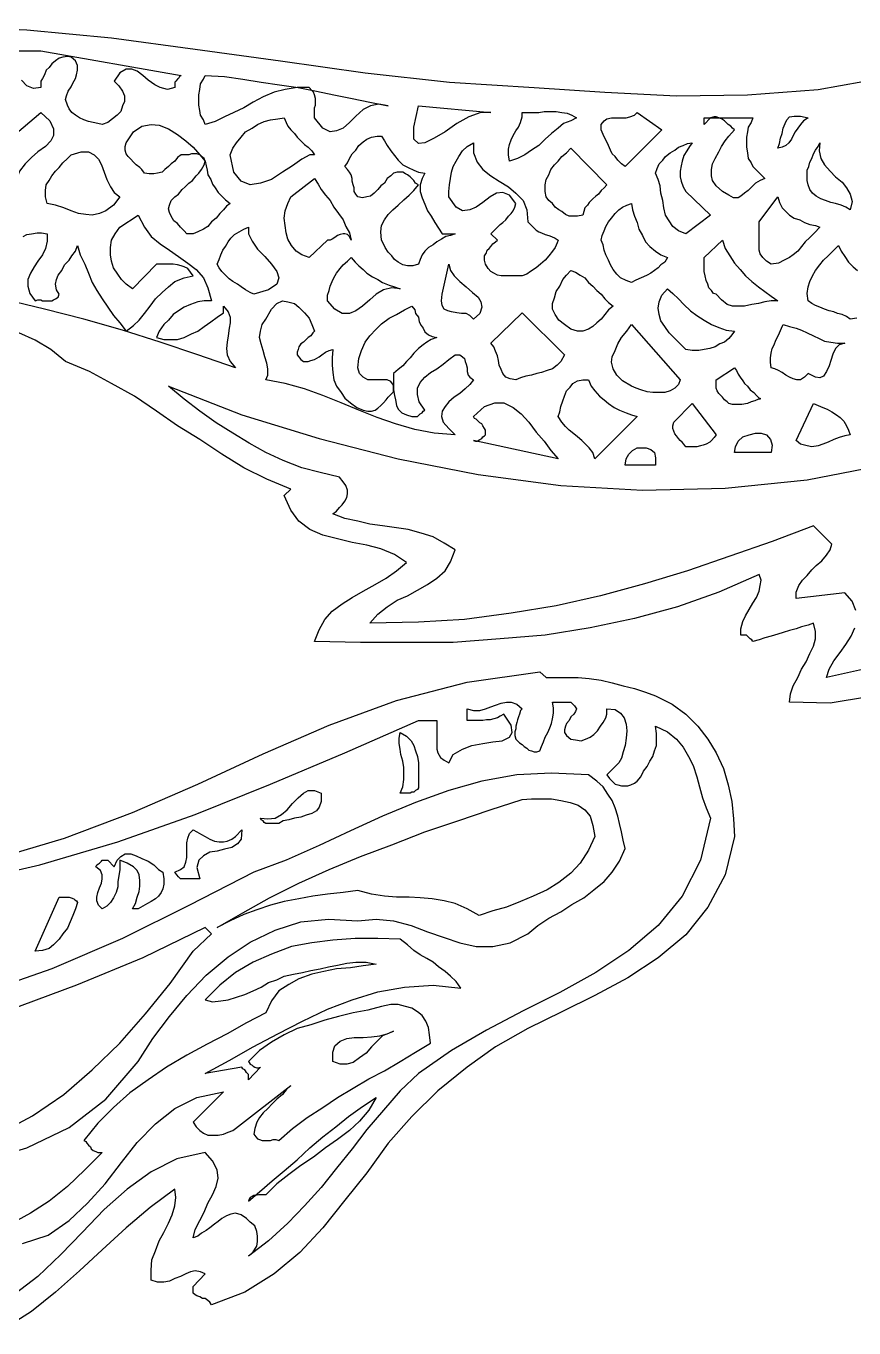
# Model space of a CAD drawing. Extents: x 0.04 to 7.22, y 0.03 to 7.73.
# Drawn here: x 2.705 to 3.606, y 0.133 to 1.55 of the extents above; entities that cross this region are included whole.
import ezdxf

# ---------------------------------------------------------------- set-up
doc = ezdxf.new("R2010")
doc.units = 0
doc.layers.add('1', color=7, linetype='Continuous')

msp = doc.modelspace()

# ---------------------------------------------------------------- linework, layer by layer
for points in [[(2.613, 1.55), (2.706, 1.546), (2.798, 1.537), (2.889, 1.525), (2.982, 1.512), (3.074, 1.499), (3.166, 1.489), (3.258, 1.483), (3.335, 1.478), (3.413, 1.474), (3.49, 1.475), (3.567, 1.481), (3.64, 1.494)], [(3.622, 0.82), (3.58, 0.813), (3.536, 0.814), (3.537, 0.823), (3.54, 0.832), (3.545, 0.841), (3.549, 0.85), (3.554, 0.858), (3.558, 0.867), (3.562, 0.875), (3.564, 0.883), (3.564, 0.891), (3.562, 0.9), (3.556, 0.898), (3.549, 0.896), (3.543, 0.894), (3.536, 0.892), (3.529, 0.89), (3.523, 0.888), (3.516, 0.886), (3.509, 0.884), (3.503, 0.882), (3.496, 0.88), (3.495, 0.882), (3.493, 0.883), (3.492, 0.884), (3.49, 0.886), (3.489, 0.887), (3.487, 0.887), (3.485, 0.887), (3.483, 0.887), (3.483, 0.894), (3.485, 0.902), (3.488, 0.908), (3.492, 0.915), (3.496, 0.922), (3.5, 0.928), (3.503, 0.935), (3.504, 0.941), (3.505, 0.947), (3.503, 0.953), (3.459, 0.934), (3.414, 0.918), (3.367, 0.905), (3.319, 0.895), (3.27, 0.887), (3.221, 0.883), (3.17, 0.879), (3.12, 0.879), (3.069, 0.879), (3.019, 0.88), (3.024, 0.893), (3.03, 0.904), (3.038, 0.913), (3.049, 0.921), (3.06, 0.928), (3.072, 0.935), (3.085, 0.942), (3.097, 0.949), (3.108, 0.957), (3.119, 0.966), (3.106, 0.975), (3.091, 0.981), (3.076, 0.985), (3.06, 0.988), (3.044, 0.992), (3.028, 0.996), (3.014, 1.002), (3.002, 1.011), (2.993, 1.023), (2.986, 1.039), (2.993, 1.046), (2.967, 1.057), (2.942, 1.069), (2.918, 1.084), (2.894, 1.1), (2.87, 1.115), (2.847, 1.131), (2.823, 1.147), (2.798, 1.161), (2.774, 1.174), (2.748, 1.185), (2.732, 1.198), (2.715, 1.208), (2.697, 1.216)], [(2.672, 0.644), (2.747, 0.666), (2.821, 0.694), (2.892, 0.725), (2.963, 0.758), (3.035, 0.789), (3.108, 0.816), (3.185, 0.836), (3.264, 0.847), (3.271, 0.841), (3.282, 0.841), (3.294, 0.841), (3.306, 0.841), (3.318, 0.84), (3.331, 0.838), (3.343, 0.835), (3.355, 0.832), (3.367, 0.829), (3.379, 0.825), (3.39, 0.821), (3.408, 0.812), (3.423, 0.801), (3.436, 0.788), (3.447, 0.774), (3.456, 0.759), (3.464, 0.742), (3.469, 0.724), (3.473, 0.706), (3.475, 0.687), (3.476, 0.668), (3.466, 0.626), (3.447, 0.591), (3.423, 0.561), (3.393, 0.536), (3.36, 0.514), (3.324, 0.495), (3.288, 0.477), (3.251, 0.459), (3.216, 0.439), (3.185, 0.417), (3.153, 0.391), (3.125, 0.363), (3.099, 0.334), (3.076, 0.302), (3.052, 0.272), (3.028, 0.242), (3.003, 0.215), (2.975, 0.192), (2.943, 0.172), (2.907, 0.158), (2.905, 0.161), (2.903, 0.163), (2.9, 0.165), (2.897, 0.165), (2.894, 0.167), (2.891, 0.168), (2.889, 0.169), (2.887, 0.171), (2.887, 0.174), (2.887, 0.178), (2.9, 0.192), (2.895, 0.194), (2.889, 0.195), (2.884, 0.194), (2.879, 0.192), (2.873, 0.189), (2.867, 0.187), (2.861, 0.184), (2.855, 0.183), (2.848, 0.183), (2.841, 0.185), (2.841, 0.196), (2.842, 0.207), (2.846, 0.217), (2.85, 0.228), (2.855, 0.237), (2.86, 0.247), (2.864, 0.256), (2.867, 0.266), (2.868, 0.275), (2.867, 0.284), (2.84, 0.264), (2.814, 0.242), (2.788, 0.218), (2.763, 0.195), (2.737, 0.172), (2.711, 0.151), (2.683, 0.133)], [(3.132, 0.721), (3.131, 0.719), (3.129, 0.718), (3.127, 0.716), (3.125, 0.716), (3.123, 0.715), (3.12, 0.715), (3.118, 0.715), (3.115, 0.715), (3.112, 0.715), (3.115, 0.722), (3.116, 0.73), (3.116, 0.737), (3.116, 0.743), (3.115, 0.75), (3.113, 0.757), (3.112, 0.763), (3.111, 0.769), (3.111, 0.775), (3.112, 0.781), (3.119, 0.777), (3.124, 0.772), (3.127, 0.767), (3.129, 0.761), (3.131, 0.755), (3.132, 0.748), (3.132, 0.742), (3.132, 0.735), (3.132, 0.728), (3.132, 0.721)], [(3.026, 0.715), (3.026, 0.706), (3.024, 0.7), (3.021, 0.696), (3.016, 0.693), (3.01, 0.691), (3.004, 0.689), (2.997, 0.688), (2.991, 0.686), (2.985, 0.685), (2.98, 0.682), (2.977, 0.682), (2.974, 0.682), (2.971, 0.682), (2.968, 0.682), (2.966, 0.682), (2.964, 0.683), (2.963, 0.685), (2.961, 0.686), (2.96, 0.688), (2.968, 0.687), (2.976, 0.688), (2.983, 0.692), (2.989, 0.697), (2.995, 0.704), (3.001, 0.71), (3.007, 0.715), (3.012, 0.718), (3.019, 0.718), (3.026, 0.715)], [(2.933, 0.668), (2.94, 0.675), (2.939, 0.665), (2.935, 0.66), (2.929, 0.656), (2.921, 0.654), (2.913, 0.652), (2.905, 0.651), (2.898, 0.647), (2.893, 0.642), (2.891, 0.634), (2.894, 0.622), (2.891, 0.622), (2.888, 0.622), (2.885, 0.622), (2.882, 0.622), (2.879, 0.622), (2.876, 0.622), (2.873, 0.622), (2.871, 0.624), (2.869, 0.626), (2.867, 0.629), (2.873, 0.632), (2.877, 0.635), (2.879, 0.64), (2.88, 0.645), (2.88, 0.651), (2.88, 0.656), (2.88, 0.661), (2.881, 0.666), (2.883, 0.671), (2.887, 0.675), (2.891, 0.673), (2.896, 0.67), (2.9, 0.668), (2.905, 0.665), (2.91, 0.663), (2.915, 0.662), (2.92, 0.662), (2.924, 0.663), (2.929, 0.665), (2.933, 0.668)], [(2.854, 0.629), (2.855, 0.622), (2.855, 0.616), (2.854, 0.611), (2.852, 0.607), (2.849, 0.603), (2.846, 0.6), (2.841, 0.597), (2.837, 0.595), (2.832, 0.592), (2.827, 0.589), (2.821, 0.589), (2.824, 0.595), (2.826, 0.602), (2.828, 0.608), (2.829, 0.614), (2.829, 0.62), (2.828, 0.626), (2.826, 0.631), (2.822, 0.635), (2.815, 0.639), (2.807, 0.642), (2.807, 0.637), (2.807, 0.632), (2.806, 0.625), (2.805, 0.619), (2.805, 0.613), (2.803, 0.607), (2.8, 0.601), (2.797, 0.596), (2.793, 0.592), (2.788, 0.589), (2.784, 0.593), (2.782, 0.598), (2.782, 0.602), (2.783, 0.607), (2.785, 0.612), (2.787, 0.617), (2.788, 0.622), (2.788, 0.626), (2.786, 0.631), (2.781, 0.635), (2.782, 0.637), (2.784, 0.638), (2.785, 0.639), (2.787, 0.641), (2.788, 0.642), (2.79, 0.642), (2.792, 0.642), (2.794, 0.642), (2.801, 0.635), (2.804, 0.642), (2.808, 0.646), (2.813, 0.649), (2.819, 0.649), (2.825, 0.647), (2.831, 0.644), (2.838, 0.641), (2.844, 0.637), (2.849, 0.632), (2.854, 0.629)], [(2.761, 0.596), (2.759, 0.589), (2.756, 0.582), (2.753, 0.575), (2.75, 0.568), (2.745, 0.562), (2.741, 0.556), (2.735, 0.55), (2.73, 0.546), (2.723, 0.544), (2.715, 0.543), (2.741, 0.602), (2.744, 0.602), (2.747, 0.602), (2.75, 0.602), (2.752, 0.602), (2.754, 0.601), (2.757, 0.6), (2.758, 0.599), (2.76, 0.598), (2.761, 0.596)], [(2.677, 0.345), (2.712, 0.364), (2.746, 0.387), (2.777, 0.414), (2.807, 0.443), (2.835, 0.475), (2.862, 0.508), (2.887, 0.543), (2.907, 0.562), (2.9, 0.569), (2.832, 0.536), (2.76, 0.506), (2.685, 0.478)], [(3.086, 0.384), (3.078, 0.37), (3.068, 0.358), (3.057, 0.348), (3.044, 0.338), (3.031, 0.329), (3.018, 0.319), (3.004, 0.31), (2.991, 0.3), (2.978, 0.29), (2.966, 0.278), (2.963, 0.278), (2.961, 0.278), (2.958, 0.278), (2.955, 0.277), (2.953, 0.277), (2.951, 0.276), (2.949, 0.275), (2.948, 0.273), (2.947, 0.271), (2.959, 0.281), (2.973, 0.293), (2.986, 0.304), (3, 0.316), (3.014, 0.329), (3.028, 0.341), (3.042, 0.352), (3.056, 0.363), (3.071, 0.374), (3.086, 0.384)]]:
    msp.add_lwpolyline(points)
at = {"layer": '1'}
for points in [[(2.697, 1.523), (2.721, 1.523)], [(2.721, 1.523), (2.874, 1.496), (2.872, 1.495), (2.871, 1.493), (2.87, 1.492), (2.868, 1.49), (2.867, 1.489), (2.867, 1.487), (2.867, 1.485), (2.867, 1.483), (2.859, 1.481), (2.851, 1.483), (2.845, 1.486), (2.838, 1.491), (2.832, 1.496), (2.826, 1.501), (2.82, 1.503), (2.814, 1.503), (2.807, 1.499), (2.801, 1.49), (2.806, 1.485), (2.81, 1.479), (2.812, 1.474), (2.812, 1.468), (2.81, 1.463), (2.808, 1.457), (2.804, 1.453), (2.799, 1.449), (2.794, 1.445), (2.788, 1.443), (2.783, 1.444), (2.778, 1.445), (2.773, 1.446), (2.768, 1.448), (2.763, 1.45), (2.759, 1.453), (2.755, 1.456), (2.752, 1.46), (2.75, 1.464), (2.748, 1.47), (2.749, 1.474), (2.751, 1.479), (2.754, 1.484), (2.756, 1.488), (2.759, 1.493), (2.76, 1.497), (2.761, 1.502), (2.761, 1.507), (2.759, 1.512), (2.754, 1.516), (2.75, 1.517), (2.745, 1.516), (2.741, 1.515), (2.737, 1.512), (2.733, 1.509), (2.73, 1.505), (2.727, 1.502), (2.725, 1.497), (2.723, 1.493), (2.721, 1.49), (2.721, 1.483), (2.713, 1.482), (2.706, 1.485), (2.7, 1.491)], [(3.099, 1.463), (3.089, 1.465), (3.08, 1.463), (3.072, 1.459), (3.064, 1.452), (3.057, 1.445), (3.05, 1.439), (3.043, 1.436), (3.036, 1.435), (3.028, 1.439), (3.019, 1.45), (3.019, 1.453), (3.019, 1.457), (3.019, 1.461), (3.02, 1.464), (3.02, 1.468), (3.02, 1.471), (3.019, 1.475), (3.018, 1.478), (3.016, 1.48), (3.013, 1.483), (3, 1.483), (2.987, 1.481), (2.975, 1.478), (2.963, 1.473), (2.952, 1.467), (2.942, 1.461), (2.931, 1.456), (2.921, 1.451), (2.911, 1.446), (2.9, 1.443), (2.898, 1.448), (2.895, 1.453), (2.894, 1.458), (2.893, 1.464), (2.893, 1.47), (2.893, 1.475), (2.894, 1.481), (2.895, 1.487), (2.898, 1.492), (2.9, 1.496), (2.921, 1.495), (2.941, 1.492), (2.961, 1.489), (2.981, 1.486), (3.001, 1.483), (3.021, 1.479), (3.04, 1.475), (3.06, 1.471), (3.079, 1.467), (3.099, 1.463)], [(3.211, 1.456), (3.2, 1.456), (3.187, 1.451), (3.174, 1.444), (3.161, 1.435), (3.149, 1.428), (3.139, 1.423), (3.132, 1.422), (3.127, 1.427), (3.127, 1.44), (3.132, 1.463), (3.211, 1.456)], [(2.695, 1.384), (2.69, 1.384), (2.687, 1.386), (2.683, 1.389), (2.681, 1.392), (2.679, 1.395), (2.677, 1.399), (2.676, 1.403), (2.675, 1.408), (2.675, 1.413), (2.675, 1.417), (2.721, 1.456), (2.731, 1.447), (2.735, 1.438), (2.735, 1.431), (2.732, 1.425), (2.726, 1.419), (2.718, 1.413), (2.711, 1.407), (2.704, 1.4), (2.698, 1.392), (2.695, 1.384)], [(3.019, 1.41), (3.014, 1.41), (3.005, 1.405), (2.995, 1.398), (2.984, 1.391), (2.972, 1.383), (2.96, 1.379), (2.949, 1.377), (2.939, 1.381), (2.931, 1.391), (2.927, 1.41), (2.93, 1.417), (2.934, 1.423), (2.939, 1.429), (2.944, 1.435), (2.951, 1.439), (2.957, 1.443), (2.964, 1.446), (2.971, 1.448), (2.979, 1.449), (2.986, 1.45), (2.988, 1.445), (2.99, 1.441), (2.993, 1.437), (2.997, 1.433), (3, 1.429), (3.004, 1.425), (3.008, 1.421), (3.012, 1.418), (3.016, 1.414), (3.019, 1.41)], [(3.304, 1.45), (3.298, 1.447), (3.29, 1.444), (3.284, 1.439), (3.277, 1.433), (3.27, 1.427), (3.263, 1.42), (3.255, 1.415), (3.248, 1.41), (3.24, 1.406), (3.231, 1.403), (3.23, 1.41), (3.23, 1.416), (3.231, 1.421), (3.233, 1.426), (3.235, 1.431), (3.238, 1.436), (3.241, 1.44), (3.243, 1.445), (3.245, 1.451), (3.245, 1.456), (3.251, 1.456), (3.257, 1.456), (3.263, 1.456), (3.269, 1.457), (3.276, 1.457), (3.282, 1.457), (3.288, 1.456), (3.294, 1.455), (3.299, 1.453), (3.304, 1.45)], [(3.357, 1.397), (3.353, 1.4), (3.349, 1.404), (3.346, 1.408), (3.343, 1.411), (3.341, 1.415), (3.339, 1.42), (3.337, 1.424), (3.335, 1.428), (3.333, 1.432), (3.331, 1.437), (3.331, 1.443), (3.334, 1.447), (3.337, 1.449), (3.342, 1.45), (3.347, 1.45), (3.352, 1.45), (3.358, 1.45), (3.362, 1.451), (3.367, 1.453), (3.37, 1.456), (3.397, 1.437), (3.357, 1.397)], [(3.496, 1.45), (3.494, 1.445), (3.491, 1.44), (3.49, 1.435), (3.489, 1.429), (3.489, 1.423), (3.489, 1.418), (3.49, 1.412), (3.491, 1.406), (3.494, 1.401), (3.496, 1.397), (3.509, 1.384), (3.504, 1.382), (3.499, 1.379), (3.495, 1.375), (3.491, 1.371), (3.487, 1.368), (3.483, 1.365), (3.48, 1.363), (3.475, 1.363), (3.47, 1.366), (3.463, 1.37), (3.456, 1.376), (3.452, 1.382), (3.451, 1.387), (3.451, 1.394), (3.452, 1.4), (3.455, 1.406), (3.459, 1.413), (3.462, 1.419), (3.466, 1.425), (3.47, 1.43), (3.476, 1.437), (3.474, 1.439), (3.472, 1.441), (3.469, 1.443), (3.467, 1.445), (3.465, 1.447), (3.462, 1.449), (3.459, 1.45), (3.456, 1.451), (3.454, 1.451), (3.45, 1.45), (3.443, 1.443), (3.443, 1.45), (3.496, 1.45)], [(3.556, 1.45), (3.551, 1.447), (3.548, 1.443), (3.545, 1.439), (3.542, 1.435), (3.54, 1.431), (3.538, 1.427), (3.535, 1.423), (3.532, 1.42), (3.528, 1.418), (3.523, 1.417), (3.525, 1.422), (3.526, 1.428), (3.528, 1.433), (3.529, 1.439), (3.531, 1.444), (3.533, 1.448), (3.536, 1.451), (3.541, 1.452), (3.548, 1.452), (3.556, 1.45)], [(2.9, 1.403), (2.901, 1.398), (2.902, 1.393), (2.903, 1.388), (2.906, 1.383), (2.908, 1.378), (2.911, 1.374), (2.914, 1.369), (2.918, 1.365), (2.922, 1.361), (2.927, 1.357), (2.923, 1.354), (2.92, 1.35), (2.916, 1.346), (2.912, 1.341), (2.907, 1.337), (2.903, 1.332), (2.898, 1.329), (2.892, 1.326), (2.887, 1.324), (2.88, 1.324), (2.877, 1.327), (2.873, 1.331), (2.87, 1.335), (2.866, 1.338), (2.863, 1.343), (2.861, 1.347), (2.86, 1.351), (2.861, 1.355), (2.863, 1.36), (2.867, 1.364), (2.871, 1.367), (2.875, 1.372), (2.878, 1.375), (2.882, 1.379), (2.886, 1.382), (2.89, 1.387), (2.893, 1.39), (2.896, 1.394), (2.899, 1.399), (2.9, 1.403), (2.899, 1.406), (2.896, 1.408), (2.894, 1.41), (2.891, 1.411), (2.889, 1.411), (2.885, 1.411), (2.882, 1.41), (2.879, 1.41), (2.877, 1.41), (2.874, 1.41), (2.87, 1.407), (2.867, 1.403), (2.863, 1.4), (2.86, 1.397), (2.856, 1.394), (2.853, 1.391), (2.848, 1.39), (2.844, 1.389), (2.839, 1.389), (2.834, 1.39), (2.831, 1.394), (2.829, 1.396), (2.825, 1.399), (2.822, 1.402), (2.819, 1.405), (2.816, 1.408), (2.814, 1.411), (2.813, 1.415), (2.813, 1.419), (2.814, 1.423), (2.822, 1.435), (2.831, 1.441), (2.841, 1.443), (2.85, 1.442), (2.86, 1.438), (2.87, 1.432), (2.879, 1.425), (2.887, 1.418), (2.894, 1.41), (2.9, 1.403)], [(3.139, 1.39), (3.136, 1.384), (3.134, 1.377), (3.134, 1.37), (3.136, 1.363), (3.139, 1.356), (3.142, 1.349), (3.146, 1.343), (3.15, 1.336), (3.154, 1.33), (3.158, 1.324), (3.172, 1.324), (3.167, 1.322), (3.162, 1.321), (3.157, 1.318), (3.152, 1.315), (3.148, 1.312), (3.143, 1.309), (3.139, 1.305), (3.136, 1.301), (3.134, 1.296), (3.132, 1.291), (3.126, 1.289), (3.12, 1.289), (3.115, 1.29), (3.11, 1.293), (3.106, 1.296), (3.103, 1.3), (3.099, 1.304), (3.096, 1.309), (3.094, 1.313), (3.092, 1.317), (3.091, 1.326), (3.092, 1.333), (3.095, 1.339), (3.099, 1.345), (3.104, 1.35), (3.11, 1.355), (3.116, 1.361), (3.122, 1.366), (3.127, 1.371), (3.132, 1.377), (3.129, 1.379), (3.127, 1.382), (3.125, 1.384), (3.123, 1.386), (3.12, 1.388), (3.118, 1.389), (3.115, 1.391), (3.112, 1.391), (3.109, 1.391), (3.105, 1.39), (3.102, 1.387), (3.098, 1.384), (3.095, 1.379), (3.091, 1.376), (3.088, 1.372), (3.084, 1.368), (3.08, 1.365), (3.076, 1.364), (3.071, 1.363), (3.066, 1.364), (3.064, 1.367), (3.062, 1.37), (3.062, 1.374), (3.061, 1.377), (3.06, 1.381), (3.06, 1.384), (3.059, 1.388), (3.057, 1.391), (3.055, 1.394), (3.052, 1.397), (3.055, 1.401), (3.057, 1.406), (3.06, 1.411), (3.064, 1.415), (3.067, 1.42), (3.072, 1.424), (3.076, 1.427), (3.081, 1.429), (3.087, 1.43), (3.092, 1.43), (3.095, 1.425), (3.098, 1.42), (3.102, 1.414), (3.106, 1.409), (3.11, 1.404), (3.115, 1.399), (3.121, 1.396), (3.127, 1.393), (3.132, 1.391), (3.139, 1.39)], [(3.251, 1.337), (3.254, 1.334), (3.257, 1.331), (3.26, 1.328), (3.263, 1.326), (3.266, 1.325), (3.27, 1.323), (3.274, 1.322), (3.277, 1.321), (3.281, 1.319), (3.284, 1.317), (3.283, 1.314), (3.281, 1.309), (3.278, 1.305), (3.274, 1.3), (3.27, 1.295), (3.265, 1.291), (3.26, 1.287), (3.254, 1.283), (3.25, 1.28), (3.245, 1.278), (3.24, 1.278), (3.235, 1.278), (3.231, 1.278), (3.226, 1.278), (3.222, 1.278), (3.218, 1.279), (3.214, 1.281), (3.211, 1.283), (3.208, 1.286), (3.205, 1.291), (3.204, 1.295), (3.204, 1.298), (3.204, 1.3), (3.206, 1.303), (3.207, 1.306), (3.209, 1.308), (3.211, 1.31), (3.213, 1.313), (3.216, 1.315), (3.218, 1.317), (3.211, 1.324), (3.214, 1.327), (3.217, 1.33), (3.221, 1.334), (3.224, 1.336), (3.227, 1.339), (3.23, 1.343), (3.233, 1.346), (3.235, 1.349), (3.237, 1.353), (3.238, 1.357), (3.231, 1.366), (3.224, 1.369), (3.217, 1.368), (3.21, 1.364), (3.202, 1.358), (3.195, 1.353), (3.188, 1.35), (3.18, 1.349), (3.173, 1.353), (3.165, 1.364), (3.165, 1.37), (3.166, 1.377), (3.167, 1.384), (3.168, 1.391), (3.17, 1.397), (3.173, 1.403), (3.176, 1.408), (3.18, 1.414), (3.185, 1.419), (3.192, 1.423), (3.192, 1.412), (3.196, 1.402), (3.202, 1.394), (3.211, 1.387), (3.22, 1.381), (3.23, 1.375), (3.238, 1.368), (3.246, 1.36), (3.25, 1.35), (3.251, 1.337)], [(3.337, 1.377), (3.334, 1.374), (3.331, 1.371), (3.328, 1.367), (3.325, 1.365), (3.322, 1.362), (3.318, 1.358), (3.316, 1.355), (3.313, 1.352), (3.312, 1.348), (3.311, 1.344), (3.305, 1.343), (3.3, 1.343), (3.296, 1.343), (3.292, 1.345), (3.288, 1.348), (3.285, 1.35), (3.281, 1.353), (3.278, 1.357), (3.274, 1.36), (3.271, 1.364), (3.27, 1.37), (3.27, 1.377), (3.271, 1.383), (3.274, 1.388), (3.276, 1.394), (3.28, 1.399), (3.284, 1.403), (3.288, 1.408), (3.293, 1.412), (3.298, 1.417), (3.337, 1.377)], [(3.43, 1.423), (3.427, 1.419), (3.424, 1.414), (3.421, 1.409), (3.419, 1.403), (3.418, 1.398), (3.417, 1.392), (3.417, 1.386), (3.418, 1.381), (3.42, 1.375), (3.423, 1.37), (3.45, 1.344), (3.423, 1.324), (3.415, 1.327), (3.409, 1.332), (3.405, 1.338), (3.401, 1.344), (3.399, 1.352), (3.398, 1.36), (3.396, 1.368), (3.395, 1.376), (3.393, 1.383), (3.39, 1.39), (3.392, 1.395), (3.394, 1.4), (3.398, 1.404), (3.401, 1.408), (3.406, 1.412), (3.411, 1.415), (3.415, 1.418), (3.42, 1.42), (3.425, 1.422), (3.43, 1.423)], [(3.602, 1.35), (3.597, 1.353), (3.592, 1.355), (3.586, 1.357), (3.581, 1.358), (3.575, 1.36), (3.57, 1.362), (3.565, 1.365), (3.561, 1.368), (3.558, 1.372), (3.556, 1.377), (3.555, 1.382), (3.555, 1.388), (3.555, 1.393), (3.557, 1.397), (3.558, 1.402), (3.56, 1.406), (3.562, 1.411), (3.564, 1.415), (3.567, 1.419), (3.569, 1.423), (3.568, 1.414), (3.57, 1.406), (3.574, 1.399), (3.58, 1.392), (3.586, 1.386), (3.593, 1.38), (3.598, 1.374), (3.602, 1.367), (3.604, 1.359), (3.602, 1.35)], [(2.807, 1.364), (2.8, 1.355), (2.792, 1.349), (2.785, 1.346), (2.777, 1.344), (2.77, 1.345), (2.762, 1.346), (2.754, 1.349), (2.746, 1.352), (2.737, 1.355), (2.728, 1.357), (2.726, 1.364), (2.726, 1.371), (2.727, 1.377), (2.73, 1.382), (2.733, 1.387), (2.737, 1.392), (2.741, 1.396), (2.745, 1.401), (2.75, 1.406), (2.754, 1.41), (2.765, 1.413), (2.773, 1.413), (2.779, 1.41), (2.784, 1.405), (2.787, 1.399), (2.79, 1.391), (2.793, 1.383), (2.797, 1.375), (2.801, 1.369), (2.807, 1.364)], [(3.059, 1.317), (3.057, 1.321), (3.055, 1.323), (3.052, 1.324), (3.05, 1.324), (3.047, 1.323), (3.044, 1.322), (3.041, 1.32), (3.038, 1.318), (3.036, 1.317), (3.033, 1.317), (3.013, 1.298), (3.005, 1.301), (2.999, 1.305), (2.994, 1.311), (2.99, 1.318), (2.988, 1.325), (2.987, 1.333), (2.986, 1.341), (2.987, 1.349), (2.99, 1.357), (2.993, 1.364), (3.019, 1.384), (3.023, 1.378), (3.026, 1.372), (3.031, 1.366), (3.036, 1.36), (3.04, 1.353), (3.045, 1.346), (3.05, 1.339), (3.053, 1.332), (3.057, 1.325), (3.059, 1.317)], [(3.569, 1.331), (3.563, 1.325), (3.558, 1.32), (3.553, 1.315), (3.549, 1.31), (3.545, 1.305), (3.54, 1.301), (3.536, 1.298), (3.53, 1.295), (3.524, 1.292), (3.516, 1.291), (3.511, 1.294), (3.507, 1.298), (3.504, 1.302), (3.503, 1.306), (3.503, 1.311), (3.503, 1.317), (3.503, 1.322), (3.503, 1.327), (3.503, 1.332), (3.503, 1.337), (3.523, 1.364), (3.525, 1.358), (3.528, 1.352), (3.532, 1.348), (3.536, 1.344), (3.541, 1.341), (3.547, 1.339), (3.552, 1.336), (3.558, 1.334), (3.564, 1.333), (3.569, 1.331)], [(3.403, 1.298), (3.4, 1.293), (3.396, 1.29), (3.393, 1.287), (3.389, 1.284), (3.385, 1.281), (3.381, 1.279), (3.377, 1.277), (3.372, 1.275), (3.368, 1.273), (3.364, 1.271), (3.358, 1.273), (3.352, 1.276), (3.348, 1.28), (3.344, 1.285), (3.341, 1.29), (3.339, 1.295), (3.336, 1.301), (3.334, 1.306), (3.333, 1.312), (3.331, 1.317), (3.332, 1.322), (3.334, 1.327), (3.336, 1.332), (3.339, 1.337), (3.342, 1.341), (3.346, 1.346), (3.35, 1.35), (3.354, 1.353), (3.359, 1.355), (3.364, 1.357), (3.365, 1.35), (3.367, 1.343), (3.37, 1.336), (3.372, 1.329), (3.376, 1.322), (3.379, 1.315), (3.384, 1.31), (3.39, 1.305), (3.396, 1.301), (3.403, 1.298)], [(2.702, 1.321), (2.706, 1.323), (2.711, 1.324), (2.717, 1.325), (2.722, 1.325), (2.728, 1.324), (2.728, 1.316), (2.726, 1.308), (2.723, 1.301), (2.718, 1.294), (2.714, 1.288), (2.71, 1.281), (2.707, 1.274), (2.707, 1.267), (2.709, 1.259), (2.715, 1.251), (2.718, 1.252), (2.721, 1.252), (2.723, 1.251), (2.726, 1.251), (2.73, 1.251), (2.733, 1.251), (2.735, 1.252), (2.737, 1.253), (2.74, 1.255), (2.741, 1.258), (2.738, 1.263), (2.737, 1.269), (2.738, 1.274), (2.74, 1.279), (2.744, 1.284), (2.747, 1.29), (2.752, 1.295), (2.755, 1.3), (2.759, 1.305), (2.761, 1.311), (2.764, 1.301), (2.769, 1.291), (2.773, 1.281), (2.777, 1.271), (2.782, 1.262), (2.788, 1.253), (2.794, 1.244), (2.8, 1.235), (2.807, 1.227), (2.814, 1.218), (2.822, 1.224), (2.828, 1.23), (2.834, 1.237), (2.84, 1.245), (2.846, 1.253), (2.853, 1.26), (2.86, 1.266), (2.867, 1.272), (2.877, 1.276), (2.887, 1.278), (2.884, 1.282), (2.881, 1.286), (2.877, 1.288), (2.874, 1.289), (2.87, 1.29), (2.865, 1.291), (2.861, 1.291), (2.856, 1.291), (2.852, 1.291), (2.847, 1.291), (2.821, 1.264), (2.814, 1.269), (2.809, 1.274), (2.805, 1.28), (2.8, 1.287), (2.798, 1.294), (2.797, 1.301), (2.797, 1.309), (2.798, 1.317), (2.802, 1.324), (2.807, 1.331), (2.827, 1.344), (2.834, 1.331), (2.841, 1.321), (2.851, 1.313), (2.861, 1.306), (2.871, 1.299), (2.881, 1.292), (2.89, 1.285), (2.898, 1.276), (2.903, 1.265), (2.907, 1.251)], [(2.953, 1.258), (2.949, 1.26), (2.944, 1.263), (2.939, 1.266), (2.935, 1.269), (2.93, 1.272), (2.926, 1.275), (2.922, 1.279), (2.918, 1.283), (2.915, 1.287), (2.913, 1.291), (2.915, 1.296), (2.917, 1.301), (2.919, 1.306), (2.922, 1.31), (2.925, 1.315), (2.928, 1.319), (2.932, 1.323), (2.937, 1.326), (2.942, 1.329), (2.947, 1.331), (2.947, 1.324), (2.951, 1.316), (2.957, 1.307), (2.965, 1.299), (2.972, 1.291), (2.978, 1.283), (2.98, 1.276), (2.978, 1.269), (2.969, 1.263), (2.953, 1.258)], [(3.523, 1.251), (3.516, 1.251), (3.509, 1.25), (3.502, 1.248), (3.495, 1.247), (3.487, 1.245), (3.48, 1.245), (3.474, 1.245), (3.468, 1.247), (3.462, 1.252), (3.456, 1.258), (3.453, 1.259), (3.451, 1.262), (3.448, 1.265), (3.447, 1.269), (3.445, 1.273), (3.444, 1.278), (3.443, 1.283), (3.443, 1.288), (3.443, 1.293), (3.443, 1.298), (3.463, 1.317), (3.466, 1.308), (3.471, 1.3), (3.476, 1.292), (3.482, 1.285), (3.488, 1.278), (3.495, 1.272), (3.502, 1.266), (3.509, 1.261), (3.516, 1.256), (3.523, 1.251)], [(3.609, 1.232), (3.602, 1.231), (3.598, 1.234), (3.593, 1.236), (3.588, 1.237), (3.584, 1.239), (3.579, 1.24), (3.574, 1.242), (3.569, 1.244), (3.564, 1.246), (3.56, 1.248), (3.556, 1.251), (3.555, 1.259), (3.556, 1.266), (3.558, 1.272), (3.561, 1.278), (3.564, 1.284), (3.569, 1.29), (3.573, 1.295), (3.578, 1.3), (3.584, 1.306), (3.589, 1.311), (3.592, 1.305), (3.596, 1.299), (3.6, 1.293), (3.605, 1.288), (3.61, 1.284)], [(3.112, 1.264), (3.103, 1.265), (3.094, 1.263), (3.086, 1.258), (3.079, 1.252), (3.071, 1.245), (3.064, 1.24), (3.057, 1.237), (3.049, 1.237), (3.041, 1.242), (3.033, 1.251), (3.033, 1.257), (3.035, 1.262), (3.036, 1.267), (3.038, 1.272), (3.04, 1.276), (3.043, 1.281), (3.047, 1.286), (3.05, 1.29), (3.055, 1.294), (3.059, 1.298), (3.063, 1.293), (3.067, 1.289), (3.072, 1.285), (3.076, 1.281), (3.082, 1.277), (3.088, 1.274), (3.093, 1.271), (3.1, 1.268), (3.106, 1.266), (3.112, 1.264)], [(3.192, 1.231), (3.188, 1.235), (3.184, 1.237), (3.179, 1.237), (3.174, 1.238), (3.168, 1.239), (3.164, 1.24), (3.16, 1.242), (3.158, 1.246), (3.157, 1.251), (3.158, 1.258), (3.165, 1.291), (3.167, 1.284), (3.171, 1.278), (3.177, 1.272), (3.184, 1.266), (3.191, 1.26), (3.197, 1.255), (3.2, 1.25), (3.201, 1.244), (3.199, 1.237), (3.192, 1.231)], [(3.344, 1.245), (3.339, 1.241), (3.335, 1.236), (3.331, 1.231), (3.326, 1.227), (3.322, 1.223), (3.317, 1.22), (3.311, 1.218), (3.305, 1.218), (3.298, 1.22), (3.291, 1.225), (3.285, 1.23), (3.281, 1.236), (3.278, 1.242), (3.278, 1.248), (3.28, 1.254), (3.282, 1.261), (3.286, 1.267), (3.289, 1.274), (3.293, 1.279), (3.298, 1.284), (3.303, 1.282), (3.308, 1.279), (3.313, 1.276), (3.317, 1.271), (3.322, 1.267), (3.326, 1.262), (3.331, 1.258), (3.335, 1.253), (3.339, 1.249), (3.344, 1.245)], [(3.476, 1.218), (3.473, 1.214), (3.47, 1.21), (3.465, 1.206), (3.46, 1.204), (3.455, 1.201), (3.449, 1.199), (3.443, 1.198), (3.437, 1.197), (3.43, 1.197), (3.423, 1.198), (3.417, 1.204), (3.411, 1.21), (3.405, 1.216), (3.4, 1.223), (3.396, 1.229), (3.394, 1.236), (3.393, 1.243), (3.394, 1.25), (3.397, 1.257), (3.403, 1.264), (3.409, 1.259), (3.415, 1.253), (3.421, 1.247), (3.428, 1.24), (3.435, 1.235), (3.443, 1.23), (3.451, 1.225), (3.459, 1.222), (3.467, 1.219), (3.476, 1.218)], [(2.907, 1.251), (2.899, 1.251), (2.892, 1.25), (2.884, 1.247), (2.877, 1.244), (2.871, 1.24), (2.865, 1.236), (2.86, 1.23), (2.855, 1.225), (2.85, 1.218), (2.847, 1.211), (2.855, 1.209), (2.862, 1.209), (2.87, 1.209), (2.877, 1.211), (2.885, 1.215), (2.892, 1.218), (2.899, 1.223), (2.906, 1.228), (2.913, 1.233), (2.92, 1.238), (2.92, 1.245), (2.925, 1.239), (2.927, 1.233), (2.927, 1.227), (2.926, 1.221), (2.925, 1.213), (2.924, 1.206), (2.923, 1.199), (2.924, 1.192), (2.927, 1.185), (2.933, 1.178), (2.892, 1.192), (2.851, 1.206), (2.81, 1.219), (2.768, 1.231), (2.725, 1.242), (2.683, 1.252)], [(3.019, 1.218), (3.017, 1.216), (3.015, 1.213), (3.012, 1.211), (3.009, 1.208), (3.007, 1.206), (3.004, 1.204), (3.002, 1.201), (3.001, 1.198), (3, 1.195), (3, 1.192), (3.004, 1.187), (3.007, 1.185), (3.012, 1.185), (3.015, 1.186), (3.019, 1.187), (3.024, 1.19), (3.027, 1.192), (3.031, 1.195), (3.035, 1.197), (3.039, 1.198), (3.038, 1.189), (3.038, 1.181), (3.039, 1.173), (3.04, 1.165), (3.043, 1.158), (3.048, 1.151), (3.052, 1.145), (3.058, 1.14), (3.065, 1.135), (3.072, 1.132), (3.077, 1.131), (3.081, 1.131), (3.085, 1.132), (3.088, 1.134), (3.091, 1.137), (3.094, 1.14), (3.097, 1.143), (3.099, 1.146), (3.102, 1.149), (3.105, 1.152), (3.105, 1.159), (3.102, 1.163), (3.098, 1.165), (3.093, 1.165), (3.088, 1.165), (3.082, 1.165), (3.077, 1.165), (3.072, 1.168), (3.068, 1.172), (3.066, 1.178), (3.067, 1.188), (3.07, 1.197), (3.074, 1.206), (3.079, 1.213), (3.086, 1.22), (3.092, 1.226), (3.1, 1.232), (3.108, 1.236), (3.117, 1.241), (3.125, 1.245), (3.128, 1.241), (3.129, 1.237), (3.132, 1.233), (3.133, 1.228), (3.135, 1.224), (3.137, 1.221), (3.139, 1.217), (3.143, 1.214), (3.147, 1.212), (3.152, 1.211), (3.146, 1.209), (3.141, 1.206), (3.137, 1.203), (3.132, 1.199), (3.127, 1.194), (3.123, 1.189), (3.119, 1.185), (3.115, 1.18), (3.11, 1.176), (3.105, 1.172), (3.105, 1.166), (3.105, 1.16), (3.105, 1.154), (3.106, 1.148), (3.107, 1.143), (3.108, 1.137), (3.11, 1.133), (3.114, 1.129), (3.119, 1.127), (3.125, 1.125), (3.127, 1.125), (3.129, 1.125), (3.131, 1.125), (3.133, 1.127), (3.134, 1.128), (3.136, 1.129), (3.137, 1.131), (3.139, 1.132), (3.133, 1.141), (3.131, 1.149), (3.131, 1.156), (3.134, 1.162), (3.139, 1.168), (3.145, 1.173), (3.152, 1.177), (3.159, 1.182), (3.165, 1.187), (3.172, 1.192), (3.177, 1.192), (3.18, 1.19), (3.182, 1.188), (3.183, 1.185), (3.184, 1.182), (3.185, 1.178), (3.185, 1.174), (3.186, 1.17), (3.188, 1.168), (3.192, 1.165), (3.188, 1.16), (3.183, 1.155), (3.177, 1.15), (3.171, 1.146), (3.165, 1.141), (3.161, 1.136), (3.158, 1.131), (3.157, 1.125), (3.159, 1.119), (3.165, 1.112), (3.172, 1.105), (3.149, 1.107), (3.128, 1.111), (3.107, 1.117), (3.087, 1.124), (3.067, 1.132), (3.048, 1.14), (3.028, 1.148), (3.008, 1.155), (2.987, 1.161), (2.966, 1.165), (2.968, 1.17), (2.968, 1.177), (2.967, 1.183), (2.965, 1.19), (2.963, 1.197), (2.961, 1.204), (2.959, 1.211), (2.96, 1.218), (2.962, 1.225), (2.966, 1.231), (2.972, 1.242), (2.978, 1.248), (2.984, 1.251), (2.99, 1.25), (2.997, 1.248), (3.002, 1.244), (3.008, 1.238), (3.013, 1.232), (3.016, 1.225), (3.019, 1.218)], [(3.291, 1.192), (3.287, 1.185), (3.283, 1.181), (3.278, 1.177), (3.272, 1.175), (3.266, 1.173), (3.261, 1.172), (3.255, 1.17), (3.249, 1.169), (3.243, 1.167), (3.238, 1.165), (3.232, 1.166), (3.227, 1.168), (3.224, 1.172), (3.222, 1.176), (3.22, 1.181), (3.219, 1.186), (3.218, 1.191), (3.216, 1.196), (3.214, 1.201), (3.211, 1.205), (3.245, 1.238), (3.291, 1.192)], [(3.417, 1.165), (3.415, 1.16), (3.411, 1.156), (3.406, 1.153), (3.4, 1.151), (3.394, 1.151), (3.387, 1.151), (3.381, 1.152), (3.374, 1.154), (3.369, 1.156), (3.364, 1.158), (3.354, 1.164), (3.348, 1.17), (3.344, 1.177), (3.342, 1.184), (3.343, 1.19), (3.346, 1.197), (3.349, 1.204), (3.353, 1.211), (3.359, 1.218), (3.364, 1.225), (3.417, 1.165)], [(3.596, 1.205), (3.59, 1.203), (3.586, 1.199), (3.583, 1.193), (3.581, 1.186), (3.579, 1.18), (3.576, 1.174), (3.573, 1.169), (3.569, 1.167), (3.564, 1.168), (3.556, 1.172), (3.552, 1.168), (3.548, 1.165), (3.544, 1.165), (3.54, 1.166), (3.536, 1.168), (3.532, 1.17), (3.528, 1.173), (3.524, 1.175), (3.52, 1.177), (3.516, 1.178), (3.515, 1.184), (3.515, 1.189), (3.516, 1.194), (3.517, 1.199), (3.519, 1.203), (3.521, 1.208), (3.523, 1.212), (3.525, 1.216), (3.527, 1.221), (3.529, 1.225), (3.536, 1.223), (3.543, 1.221), (3.549, 1.219), (3.555, 1.216), (3.562, 1.213), (3.568, 1.21), (3.574, 1.207), (3.581, 1.206), (3.588, 1.205), (3.596, 1.205)], [(3.503, 1.145), (3.504, 1.145), (3.504, 1.144), (3.502, 1.144), (3.498, 1.142), (3.494, 1.141), (3.49, 1.139), (3.484, 1.138), (3.479, 1.138), (3.474, 1.138), (3.47, 1.139), (3.468, 1.141), (3.465, 1.143), (3.463, 1.146), (3.461, 1.148), (3.459, 1.15), (3.457, 1.153), (3.456, 1.156), (3.456, 1.158), (3.456, 1.161), (3.456, 1.165), (3.476, 1.178), (3.478, 1.175), (3.48, 1.171), (3.482, 1.168), (3.485, 1.164), (3.487, 1.161), (3.49, 1.158), (3.493, 1.154), (3.497, 1.151), (3.5, 1.148), (3.503, 1.145)], [(3.37, 1.125), (3.324, 1.079), (3.322, 1.086), (3.318, 1.091), (3.314, 1.095), (3.31, 1.099), (3.305, 1.103), (3.301, 1.106), (3.296, 1.11), (3.292, 1.114), (3.288, 1.119), (3.284, 1.125), (3.286, 1.13), (3.287, 1.136), (3.289, 1.142), (3.291, 1.147), (3.293, 1.153), (3.297, 1.157), (3.3, 1.161), (3.305, 1.164), (3.311, 1.165), (3.317, 1.165), (3.32, 1.158), (3.324, 1.153), (3.329, 1.147), (3.334, 1.143), (3.339, 1.139), (3.345, 1.135), (3.351, 1.132), (3.358, 1.129), (3.364, 1.127), (3.37, 1.125)], [(3.608, 0.914), (3.604, 0.924), (3.596, 0.933), (3.543, 0.927), (3.543, 0.934), (3.546, 0.941), (3.55, 0.947), (3.555, 0.952), (3.56, 0.958), (3.565, 0.963), (3.571, 0.968), (3.576, 0.974), (3.58, 0.98), (3.582, 0.986), (3.562, 1.006), (3.517, 0.989), (3.471, 0.973), (3.425, 0.957), (3.378, 0.943), (3.33, 0.93), (3.282, 0.919), (3.233, 0.911), (3.182, 0.904), (3.132, 0.901), (3.079, 0.9), (3.088, 0.91), (3.098, 0.918), (3.109, 0.925), (3.12, 0.93), (3.131, 0.936), (3.142, 0.942), (3.152, 0.949), (3.161, 0.957), (3.167, 0.967), (3.172, 0.98), (3.16, 0.987), (3.148, 0.994), (3.135, 0.998), (3.121, 1.002), (3.108, 1.004), (3.093, 1.006), (3.079, 1.008), (3.066, 1.011), (3.052, 1.014), (3.039, 1.019), (3.043, 1.022), (3.046, 1.026), (3.049, 1.029), (3.052, 1.033), (3.054, 1.037), (3.055, 1.041), (3.055, 1.045), (3.053, 1.05), (3.05, 1.054), (3.046, 1.059), (3.025, 1.064), (3.005, 1.069), (2.985, 1.077), (2.966, 1.086), (2.948, 1.096), (2.93, 1.107), (2.912, 1.118), (2.894, 1.131), (2.877, 1.144), (2.86, 1.158), (2.94, 1.127), (3.024, 1.101), (3.11, 1.079), (3.197, 1.062), (3.287, 1.05), (3.376, 1.045), (3.466, 1.047), (3.555, 1.056), (3.643, 1.073)], [(3.284, 1.079), (3.192, 1.099), (3.194, 1.098), (3.196, 1.098), (3.197, 1.099), (3.199, 1.1), (3.201, 1.101), (3.202, 1.103), (3.204, 1.104), (3.205, 1.105), (3.205, 1.108), (3.205, 1.11), (3.204, 1.112), (3.202, 1.115), (3.201, 1.117), (3.199, 1.118), (3.197, 1.12), (3.195, 1.122), (3.193, 1.123), (3.192, 1.125), (3.204, 1.136), (3.215, 1.14), (3.225, 1.14), (3.235, 1.135), (3.244, 1.128), (3.252, 1.119), (3.26, 1.108), (3.269, 1.098), (3.276, 1.088), (3.284, 1.079)], [(3.456, 1.105), (3.454, 1.102), (3.451, 1.099), (3.449, 1.097), (3.445, 1.095), (3.442, 1.094), (3.439, 1.093), (3.435, 1.092), (3.431, 1.092), (3.427, 1.092), (3.423, 1.092), (3.421, 1.095), (3.419, 1.097), (3.417, 1.099), (3.415, 1.101), (3.413, 1.104), (3.411, 1.106), (3.41, 1.109), (3.409, 1.112), (3.409, 1.115), (3.41, 1.119), (3.43, 1.139), (3.456, 1.105)], [(3.602, 1.105), (3.596, 1.104), (3.59, 1.102), (3.584, 1.1), (3.578, 1.097), (3.572, 1.095), (3.567, 1.093), (3.56, 1.092), (3.555, 1.093), (3.548, 1.095), (3.543, 1.099), (3.562, 1.139), (3.567, 1.137), (3.572, 1.135), (3.577, 1.133), (3.582, 1.13), (3.587, 1.127), (3.591, 1.124), (3.595, 1.12), (3.598, 1.115), (3.6, 1.11), (3.602, 1.105)], [(3.516, 1.086), (3.476, 1.086), (3.477, 1.092), (3.48, 1.098), (3.485, 1.103), (3.492, 1.105), (3.499, 1.107), (3.505, 1.107), (3.511, 1.105), (3.515, 1.1), (3.517, 1.094), (3.516, 1.086)], [(3.39, 1.072), (3.357, 1.072), (3.358, 1.079), (3.361, 1.084), (3.365, 1.088), (3.37, 1.091), (3.375, 1.091), (3.38, 1.091), (3.385, 1.089), (3.389, 1.086), (3.39, 1.08), (3.39, 1.072)], [(3.635, 0.854), (3.576, 0.841), (3.579, 0.85), (3.584, 0.859), (3.591, 0.868), (3.597, 0.877), (3.603, 0.886), (3.607, 0.895)], [(2.633, 0.617), (2.72, 0.637), (2.805, 0.662), (2.889, 0.692), (2.971, 0.725), (3.052, 0.759), (3.132, 0.794), (3.152, 0.794), (3.152, 0.789), (3.152, 0.784), (3.152, 0.779), (3.152, 0.774), (3.152, 0.768), (3.152, 0.763), (3.153, 0.759), (3.156, 0.754), (3.16, 0.751), (3.165, 0.748), (3.17, 0.757), (3.18, 0.763), (3.19, 0.767), (3.202, 0.769), (3.213, 0.771), (3.223, 0.772), (3.231, 0.776), (3.234, 0.781), (3.233, 0.789), (3.225, 0.801), (3.221, 0.799), (3.218, 0.797), (3.214, 0.796), (3.21, 0.795), (3.206, 0.795), (3.202, 0.794), (3.198, 0.794), (3.194, 0.794), (3.189, 0.794), (3.185, 0.794), (3.185, 0.807), (3.192, 0.805), (3.199, 0.805), (3.205, 0.807), (3.211, 0.809), (3.216, 0.811), (3.222, 0.813), (3.228, 0.814), (3.233, 0.814), (3.239, 0.812), (3.245, 0.807), (3.243, 0.805), (3.242, 0.801), (3.241, 0.798), (3.24, 0.795), (3.239, 0.792), (3.238, 0.788), (3.238, 0.785), (3.237, 0.782), (3.237, 0.778), (3.238, 0.774), (3.24, 0.772), (3.242, 0.77), (3.245, 0.768), (3.247, 0.766), (3.25, 0.764), (3.252, 0.762), (3.255, 0.761), (3.258, 0.76), (3.261, 0.76), (3.264, 0.761), (3.266, 0.766), (3.268, 0.771), (3.27, 0.776), (3.273, 0.781), (3.275, 0.786), (3.277, 0.791), (3.278, 0.796), (3.279, 0.802), (3.279, 0.808), (3.278, 0.814), (3.281, 0.814), (3.283, 0.814), (3.286, 0.814), (3.289, 0.814), (3.293, 0.814), (3.295, 0.814), (3.298, 0.814), (3.3, 0.812), (3.302, 0.81), (3.304, 0.807), (3.303, 0.804), (3.301, 0.801), (3.298, 0.798), (3.296, 0.794), (3.293, 0.791), (3.292, 0.788), (3.291, 0.784), (3.291, 0.781), (3.293, 0.778), (3.298, 0.774), (3.303, 0.773), (3.309, 0.772), (3.314, 0.774), (3.319, 0.776), (3.323, 0.779), (3.327, 0.783), (3.33, 0.788), (3.333, 0.792), (3.336, 0.797), (3.337, 0.801), (3.337, 0.807), (3.346, 0.806), (3.352, 0.802), (3.356, 0.797), (3.358, 0.79), (3.359, 0.783), (3.358, 0.775), (3.357, 0.767), (3.355, 0.76), (3.353, 0.753), (3.35, 0.748), (3.337, 0.735), (3.34, 0.731), (3.343, 0.728), (3.346, 0.725), (3.349, 0.724), (3.353, 0.723), (3.356, 0.723), (3.36, 0.723), (3.363, 0.724), (3.367, 0.726), (3.37, 0.728), (3.374, 0.733), (3.377, 0.739), (3.381, 0.744), (3.384, 0.75), (3.387, 0.755), (3.389, 0.761), (3.391, 0.767), (3.391, 0.774), (3.391, 0.78), (3.39, 0.788), (3.403, 0.782), (3.413, 0.774), (3.42, 0.765), (3.426, 0.755), (3.431, 0.745), (3.435, 0.733), (3.438, 0.722), (3.441, 0.71), (3.445, 0.699), (3.45, 0.688), (3.439, 0.642), (3.419, 0.603), (3.393, 0.571), (3.361, 0.544), (3.325, 0.52), (3.286, 0.498), (3.246, 0.478), (3.206, 0.457), (3.168, 0.435), (3.132, 0.41), (3.112, 0.391), (3.094, 0.37), (3.076, 0.349), (3.06, 0.328), (3.043, 0.307), (3.026, 0.286), (3.008, 0.266), (2.99, 0.247), (2.969, 0.228), (2.947, 0.211), (2.952, 0.216), (2.956, 0.222), (2.957, 0.227), (2.957, 0.233), (2.956, 0.238), (2.954, 0.244), (2.949, 0.248), (2.945, 0.252), (2.939, 0.256), (2.933, 0.258), (2.928, 0.257), (2.923, 0.255), (2.918, 0.252), (2.914, 0.249), (2.91, 0.246), (2.905, 0.242), (2.901, 0.239), (2.896, 0.236), (2.892, 0.233), (2.887, 0.231), (2.889, 0.24), (2.894, 0.25), (2.899, 0.259), (2.903, 0.269), (2.908, 0.278), (2.912, 0.287), (2.914, 0.296), (2.913, 0.305), (2.908, 0.315), (2.9, 0.324), (2.869, 0.317), (2.841, 0.303), (2.815, 0.284), (2.79, 0.262), (2.766, 0.237), (2.743, 0.213), (2.718, 0.189), (2.693, 0.17)], [(2.658, 0.315), (2.706, 0.329), (2.752, 0.351), (2.792, 0.382), (2.827, 0.423), (2.843, 0.448), (2.861, 0.472), (2.88, 0.495), (2.901, 0.517), (2.925, 0.537), (2.949, 0.553), (2.976, 0.566), (3.004, 0.575), (3.034, 0.578), (3.066, 0.576), (3.086, 0.578), (3.105, 0.576), (3.124, 0.571), (3.142, 0.564), (3.16, 0.558), (3.177, 0.552), (3.195, 0.548), (3.213, 0.548), (3.232, 0.552), (3.251, 0.562), (3.262, 0.571), (3.274, 0.579), (3.287, 0.586), (3.299, 0.594), (3.312, 0.601), (3.323, 0.61), (3.334, 0.619), (3.343, 0.629), (3.351, 0.641), (3.357, 0.655), (3.355, 0.664), (3.353, 0.673), (3.351, 0.682), (3.349, 0.69), (3.346, 0.699), (3.343, 0.707), (3.338, 0.714), (3.333, 0.722), (3.326, 0.728), (3.317, 0.735), (3.277, 0.737), (3.239, 0.735), (3.201, 0.728), (3.165, 0.718), (3.129, 0.705), (3.093, 0.69), (3.058, 0.674), (3.024, 0.658), (2.988, 0.642), (2.953, 0.629), (2.883, 0.593), (2.81, 0.557), (2.733, 0.524), (2.653, 0.496)], [(3.324, 0.668), (3.317, 0.653), (3.308, 0.639), (3.298, 0.628), (3.285, 0.618), (3.272, 0.61), (3.257, 0.603), (3.243, 0.597), (3.228, 0.591), (3.213, 0.587), (3.198, 0.582), (3.185, 0.589), (3.172, 0.595), (3.16, 0.598), (3.147, 0.6), (3.134, 0.601), (3.122, 0.602), (3.108, 0.602), (3.095, 0.603), (3.081, 0.605), (3.066, 0.609), (3.05, 0.607), (3.033, 0.605), (3.017, 0.603), (3.002, 0.6), (2.986, 0.597), (2.971, 0.593), (2.956, 0.588), (2.942, 0.583), (2.927, 0.576), (2.913, 0.569), (2.941, 0.585), (2.97, 0.601), (3.002, 0.617), (3.035, 0.632), (3.069, 0.646), (3.103, 0.659), (3.139, 0.673), (3.175, 0.685), (3.21, 0.697), (3.245, 0.708), (3.255, 0.709), (3.266, 0.709), (3.277, 0.709), (3.287, 0.707), (3.297, 0.705), (3.306, 0.702), (3.313, 0.697), (3.319, 0.69), (3.322, 0.68), (3.324, 0.668)], [(2.701, 0.225), (2.729, 0.234), (2.752, 0.25), (2.772, 0.269), (2.791, 0.29), (2.809, 0.313), (2.826, 0.335), (2.846, 0.355), (2.867, 0.372), (2.891, 0.384), (2.92, 0.39), (2.887, 0.357), (2.89, 0.352), (2.894, 0.348), (2.898, 0.345), (2.903, 0.343), (2.909, 0.343), (2.914, 0.343), (2.92, 0.344), (2.925, 0.346), (2.93, 0.348), (2.933, 0.35), (2.993, 0.397), (2.988, 0.392), (2.984, 0.387), (2.978, 0.382), (2.973, 0.377), (2.968, 0.372), (2.963, 0.367), (2.959, 0.362), (2.956, 0.357), (2.954, 0.35), (2.953, 0.344), (2.955, 0.341), (2.957, 0.339), (2.959, 0.338), (2.962, 0.337), (2.965, 0.337), (2.968, 0.337), (2.971, 0.337), (2.974, 0.338), (2.977, 0.338), (2.98, 0.337), (2.995, 0.35), (3.011, 0.362), (3.028, 0.373), (3.044, 0.384), (3.061, 0.394), (3.078, 0.404), (3.095, 0.413), (3.112, 0.423), (3.129, 0.433), (3.145, 0.443), (3.144, 0.452), (3.143, 0.46), (3.14, 0.467), (3.136, 0.473), (3.131, 0.477), (3.125, 0.481), (3.118, 0.483), (3.11, 0.485), (3.102, 0.485), (3.092, 0.483), (3.077, 0.479), (3.061, 0.476), (3.045, 0.472), (3.03, 0.468), (3.015, 0.463), (3, 0.459), (2.986, 0.452), (2.972, 0.444), (2.959, 0.435), (2.947, 0.423), (2.948, 0.422), (2.949, 0.42), (2.951, 0.419), (2.952, 0.418), (2.954, 0.417), (2.956, 0.416), (2.958, 0.416), (2.96, 0.417), (2.947, 0.403), (2.947, 0.406), (2.947, 0.408), (2.947, 0.409), (2.945, 0.411), (2.944, 0.413), (2.943, 0.414), (2.941, 0.415), (2.94, 0.417), (2.9, 0.41), (2.926, 0.424), (2.952, 0.439), (2.979, 0.453), (3.006, 0.467), (3.033, 0.48), (3.06, 0.49), (3.088, 0.499), (3.117, 0.504), (3.148, 0.506), (3.178, 0.503), (3.173, 0.51), (3.167, 0.516), (3.161, 0.521), (3.154, 0.526), (3.148, 0.531), (3.141, 0.535), (3.134, 0.539), (3.127, 0.544), (3.12, 0.55), (3.112, 0.556), (3.088, 0.557), (3.063, 0.557), (3.039, 0.555), (3.016, 0.552), (2.994, 0.548), (2.972, 0.54), (2.952, 0.531), (2.933, 0.52), (2.916, 0.506), (2.9, 0.49), (2.908, 0.488), (2.917, 0.489), (2.925, 0.49), (2.934, 0.493), (2.943, 0.496), (2.952, 0.5), (2.961, 0.504), (2.969, 0.509), (2.978, 0.512), (2.986, 0.516), (2.996, 0.518), (3.006, 0.52), (3.015, 0.522), (3.025, 0.524), (3.034, 0.526), (3.044, 0.528), (3.054, 0.53), (3.064, 0.531), (3.075, 0.531), (3.086, 0.529), (3.072, 0.527), (3.058, 0.525), (3.043, 0.524), (3.029, 0.521), (3.016, 0.518), (3.002, 0.513), (2.991, 0.507), (2.98, 0.5), (2.972, 0.489), (2.966, 0.476), (2.945, 0.465), (2.924, 0.453), (2.902, 0.442), (2.88, 0.43), (2.858, 0.417), (2.838, 0.403), (2.818, 0.389), (2.8, 0.373), (2.783, 0.356), (2.768, 0.337), (2.77, 0.336), (2.771, 0.334), (2.773, 0.332), (2.775, 0.33), (2.776, 0.328), (2.778, 0.326), (2.781, 0.325), (2.783, 0.324), (2.785, 0.324), (2.788, 0.324), (2.769, 0.305), (2.75, 0.287), (2.73, 0.271), (2.71, 0.258), (2.688, 0.246)], [(3.105, 0.456), (3.1, 0.454), (3.093, 0.451), (3.087, 0.445), (3.081, 0.439), (3.075, 0.432), (3.068, 0.427), (3.061, 0.422), (3.054, 0.42), (3.047, 0.42), (3.039, 0.423), (3.039, 0.433), (3.041, 0.44), (3.047, 0.445), (3.054, 0.448), (3.062, 0.449), (3.072, 0.449), (3.081, 0.45), (3.09, 0.451), (3.098, 0.453), (3.105, 0.456)]]:
    msp.add_lwpolyline(points, dxfattribs=at)

doc.saveas('drawing.dxf')
